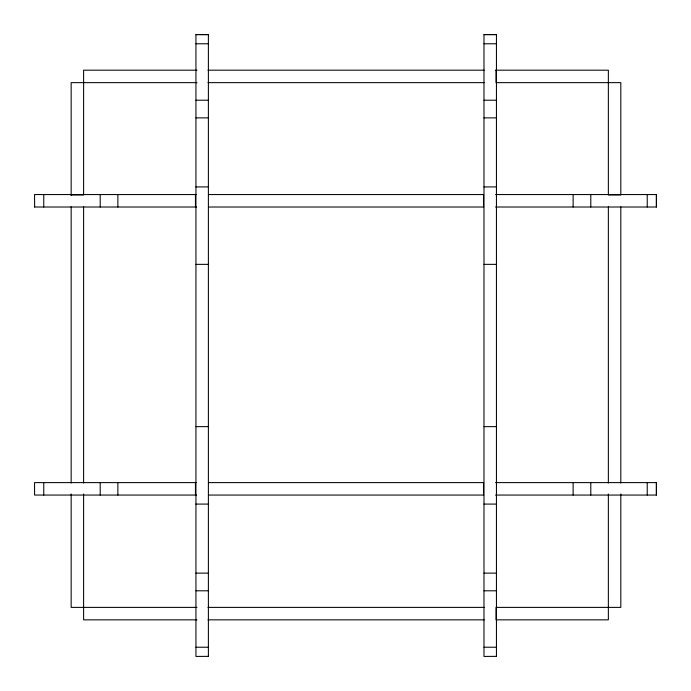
<?xml version="1.0" encoding="UTF-8"?>
<svg xmlns="http://www.w3.org/2000/svg" width="691" height="691" viewBox="0 0 691 691"><rect width="100%" height="100%" fill="white"/><g stroke="black" fill="none" stroke-linecap="round" stroke-linejoin="round"><path stroke-width="1.04" d="M195.942 34.636L208.388 34.636M483.985 34.636L496.44 34.636M195.942 43.775L208.388 43.775M483.985 43.775L496.44 43.775M197.013 70.188L83.611 70.188L83.611 194.974L71.156 194.974M207.974 70.188L484.218 70.188M495.421 70.188L608.356 70.188L608.356 194.974L620.812 194.974L620.812 82.644L496.026 82.644L496.026 70.188M197.013 82.644L71.156 82.644L71.156 195.579M207.974 82.644L484.218 82.644M195.942 100.204L208.388 100.204M483.985 100.204L496.44 100.204M195.942 117.876L208.388 117.876M483.985 117.876L496.44 117.876M195.942 186.916L208.388 186.916M483.985 186.916L496.44 186.916M196.538 194.56L34.55 194.56L34.636 207.015M208.406 194.56L483.674 194.56M495.542 194.56L656.45 194.56L656.45 207.015L495.542 207.015M34.55 207.015L196.538 207.015M208.406 207.015L483.674 207.015M195.942 264.359L208.388 264.359M483.985 264.359L496.44 264.359M195.942 426.641L208.388 426.641M483.985 426.641L496.44 426.641M196.538 482.612L34.55 482.612L34.567 495.058L196.538 495.058M208.406 482.612L483.674 482.612M495.542 482.612L656.45 482.612L656.433 495.058L495.542 495.058M208.406 495.058L483.674 495.058M195.942 504.085L208.388 504.085M483.985 504.085L496.44 504.085M195.942 573.124L208.388 573.124M483.985 573.124L496.44 573.124M195.942 590.796L208.388 590.796M483.985 590.796L496.44 590.796M196.995 607.389L71.156 607.389L71.156 493.987M207.974 607.389L484.21 607.389M196.995 619.844L83.611 619.844L83.611 493.987M207.974 619.844L484.218 619.844M195.942 647.225L208.388 647.225M483.985 647.225L496.44 647.225M208.388 656.364L195.942 656.433L195.942 34.55L208.388 34.567L208.388 656.45M496.44 656.364L483.985 656.433L483.985 34.55L496.44 34.55L496.44 656.45M656.364 194.56L656.364 207.015M656.364 482.612L656.364 495.058M647.234 194.56L647.234 207.015M647.234 482.612L647.234 495.058M620.812 206.782L620.812 483.026M620.812 494.005L620.812 607.389L496.026 607.389L496.026 619.844L608.356 619.844L608.356 494.005M608.356 206.79L608.356 483.026M590.796 194.56L590.796 207.015M590.796 482.612L590.796 495.058M573.124 194.56L573.124 207.015M573.124 482.612L573.124 495.058M483.51 194.56L483.51 207.015M483.51 482.612L483.51 495.058M195.458 194.56L195.458 207.015M195.458 482.612L195.458 495.058M117.876 194.56L117.876 207.015M117.876 482.612L117.876 495.058M100.204 194.56L100.204 207.015M100.204 482.612L100.204 495.058M83.611 206.782L83.611 483.026M71.156 206.782L71.156 483.026M43.766 194.56L43.766 207.015M43.766 482.612L43.766 495.058"/></g></svg>
